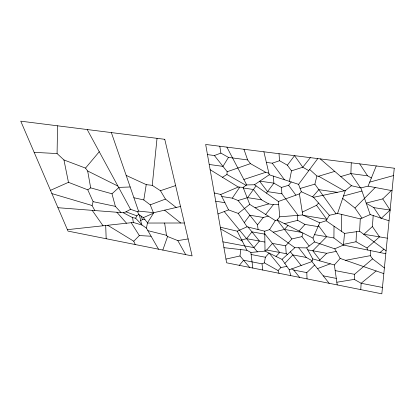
<?xml version="1.0" encoding="UTF-8"?>
<svg xmlns="http://www.w3.org/2000/svg" width="415" height="415" viewBox="0 0 415 415"><rect width="100%" height="100%" fill="white"/><g stroke="black" fill="none" stroke-linecap="round" stroke-linejoin="round"><path stroke-width="0.62" d="M343.298 245.125L333.914 237.956L334.023 226.211M118.757 187.632L111.983 193.789L90.678 187.86L87.669 170.99L85.516 168.101L63.941 159.957L57.078 153.555L57.555 125.807M341.395 231.259L341.763 214.462M351.261 162.799L350.888 173.6L360.438 187.793M382.454 287.455L361.143 283.274L354.27 279.399L354.509 274.315L372.566 258.877L384.383 267.945M367.462 249.975L367.031 247.994L356.034 241.763L356.506 231.689M386.08 250.785L359.623 231.243L360.267 218.876L370.196 214.56L389.047 220.811M360.765 289.623L361.143 283.274L376.156 270.959M372.566 258.877L370.289 255.671L370.657 250.629M367.031 247.994L379.502 236.877L372.4 226.543L373.199 215.556M222.435 177.272L226.927 174.502L227.181 171.722L214.405 155.532L207.469 154.613M277.189 219.997L312.972 238.101L314.487 241.935L334.744 248.808L343.433 245.063L344.538 233.412L326.055 220.759L319.757 222.814L302.748 214.986L279.757 216.796L277.189 219.997L275.306 220.567L269.574 229.594L264.739 231.202L247.06 226.792L237.25 231.176L220.329 227.228M176.209 207.469L165.445 199.096L160.423 190.703L152.248 185.349L157.031 138.335M249.648 267.41L239.984 255.967L240.819 249.597M153.374 212.63L150.23 204.844L143.803 199.937L146.236 184.628L126.176 175.41M239.341 265.351L243.574 260.221L262.026 263.836L264.355 262.861L265.382 257.238L269.039 253.067M289.39 181.36L291.491 170.85L287.377 165.196L279.528 160.73L272.24 163.188L266.373 162.41M158.53 249.197L146.433 228.157L147.501 222.756L143.341 217.657L138.667 214.41L137.692 211.826L130.533 209.31L87.197 129.537M309.154 246.012L301.975 236.628L302.872 232.991M336.057 213.792L314.881 184.141L316.884 176.001L309.678 169.445M94.859 210.555L92.063 205.508L93.11 201.659L87.788 189.837L68.465 182.325L50.49 190.335M223.95 247.672L246.935 250.292L250.878 252.46L265.019 251.111L282.024 259.375L289.25 269.781L311.909 261.616L312.718 258.898L306.69 247.895L294.868 247.698L269.574 229.594M326.055 220.759L329.349 215.292L337.551 213.455L345.322 190.625L351.432 185.728L360.853 187.891L368.074 186.153L392.03 190.677M162.815 250.053L167.577 236.503L166.488 235.305L164.625 223.021M368.074 186.153L376.244 165.948M312.972 238.101L319.757 222.814M146.433 228.157L142.065 225.055L135.643 218.207L136.867 215.873L138.667 214.41M147.501 222.756L153.835 212.677L180.515 206.468M268.884 173.211L265.73 172.308L250.447 163.635L247.631 159.931L228.473 157.394L222.964 166.379L209.212 164.475M221.776 196.492L232.281 198.152L239.766 187.139M232.281 198.152L238.075 200.518L247.631 197.639L256.045 185.863M329.349 215.292L313.527 197.301L301.342 191.756L298.582 184.359L317.76 158.582M244.305 222.616L249.851 215.224L263.281 217.47L268.292 216.127M266.43 193.125L273.9 183.16L273.314 176.11M287.377 165.196L294.536 155.656L302.805 167.235L308.791 170.643M241.67 239.901L246.577 238.703L251.952 231.871L264.78 234.143M258.063 229.537L257.513 224.8L263.281 217.47M265.652 214.456L273.371 204.647L278.657 204.507M259.863 181.132L273.9 183.16L281.448 187.445L288.601 185.287L291.221 181.957M310.347 157.648L302.805 167.235L291.491 170.85M85.516 168.101L99.258 151.74M265.009 250.406L266.695 250.032L272.416 243.408L285.655 245.82L291.864 238.947L301.975 236.628M273.21 232.193L284.472 229.443L287.937 225.433M312.588 196.876L318.819 189.66L337.239 192.321M302.286 212.112L316.552 205.3L318.57 203.034M337.224 284.918L334.36 264.957L340.175 258.431L383.823 273.63M276.037 256.465L279.658 252.455L264.775 233.868M299.007 231.036L304.973 224.432L318.066 226.616M214.259 192.975L220.759 194.485L238.288 187.041L243.102 187.367L246.697 184.924L254.483 184.768L278.392 201.493L299.391 193.893L301.342 191.756M279.03 273.283L278.06 270.564L280.913 267.54L286.884 266.378M284.82 263.406L292.834 254.919L306.223 257.419L312.158 260.77M135.191 244.534L133.77 241.229L139.331 235.559L151.081 236.234M361.963 218.14L354.97 208.024L375.222 187.502M307.038 278.885L306.799 272.619L314.622 265.029M319.851 260.895L319.835 259.966L326.709 253.3L336.197 251.386M366.175 203.085L382.755 198.904L391.366 190.547M363.831 234.351L372.4 226.543M381.323 218.249L390.11 210.078L382.755 198.904M282.024 259.375L294.868 247.698M137.692 211.826L138.522 211.085L153.835 212.677M379.984 252.533L383.906 249.182M217.974 213.938L228.561 209.902L238.241 213.419L249.726 204.372L275.306 220.567M306.69 247.895L314.487 241.935M87.788 189.837L90.678 187.86M254.483 184.768L269.252 174.782L298.582 184.359M57.955 207.708L123.328 212.75L126.02 211.832L130.533 209.31M143.341 217.657L153.151 213.331M140.669 220.474L142.563 219.649L144.923 219.597M214.405 155.532L220.879 153.088L228.473 157.394M150.23 204.844L165.445 199.096M317.48 268.619L330.299 263.821M227.181 171.722L250.447 163.635M160.423 190.703L175.618 185.578M243.854 179.493L265.73 172.308M316.884 176.001L318.627 176.24L334.76 171.374M300.112 188.467L314.881 184.141M340.782 176.562L350.888 173.6L367.55 175.81L371.373 177.988M255.095 207.775L268.702 203.905L273.371 204.647M369.692 182.154L393.524 175.576M343.495 195.984L361.958 191.04M284.467 223.675L297.731 220.334L304.973 224.432M225.968 259.085L239.984 255.967M313.527 197.301L345.322 190.625M343.501 244.373L356.034 241.763M345.581 260.314L370.289 255.671M336.84 282.236L354.27 279.399M167.577 236.503L177.817 240.612L188.13 238.952M344.538 233.412L359.623 231.243M67.396 229.666L133.355 222.476L142.065 225.055M118.623 187.393L130.18 186.989M147.6 223.042L184.39 223M34.155 152.347L57.078 153.555M146.236 184.628L152.248 185.349M243.346 187.995L253.435 189.51L261.429 199.791L268.702 203.905M298.136 215.349L281.91 193.795L267.545 191.637L259.629 181.288M366.269 203.35L373.775 207.619L390.11 210.078M247.631 197.639L261.429 199.791M215.722 201.213L224.92 202.702M303.733 215.442L326.927 219.312M364.059 234.299L387.33 238.184M284.472 229.443L301.731 232.41M314.518 234.615L333.914 237.956M246.577 238.703L264.889 242.038M307.759 249.846L326.709 253.3M123.328 212.75L132.577 217.631L135.643 218.207M222.917 241.846L253.939 247.646L259.391 241.037L248.02 227.031M266.695 250.032L286.22 253.684L287.356 254.525M251.132 254.509L265.382 257.238M335.17 270.611L354.509 274.315M291.698 268.899L293.753 270.061L306.799 272.619M323.233 275.84L336.29 278.403M343.433 245.063L385.794 253.721M93.11 201.659L115.37 206.359L121.004 212.568M133.905 197.742L143.803 199.937M337.551 213.455L360.267 218.876M147.875 230.662L166.488 235.305M312.718 258.898L334.36 264.957M51.891 193.603L92.063 205.508M126.02 211.832L136.867 215.873M87.669 170.99L117.917 186.091M220.619 228.893L242.267 241.079M264.355 262.861L278.06 270.564M226.927 174.502L246.079 185.344M318.627 176.24L344.289 190.843M107.698 225.272L133.77 241.229M210.14 169.699L238.288 187.041M342.671 198.412L354.97 208.024M164.599 210.172L180.712 223.005M320.261 158.898L351.432 185.728M116.874 212.252L126.534 223.218M224.23 211.551L257.388 251.838M269.236 253.16L280.913 267.54M238.075 200.518L257.513 224.8M293.753 270.061L299.635 277.402M311.909 261.616L329.183 283.31M290.365 251.791L301.171 265.486M277.142 220.007L291.864 238.947M298.717 247.76L306.223 257.419M319.835 259.966L312.796 250.764L326.667 236.706L318.492 225.661M272.24 163.188L284.514 179.768M288.601 185.287L295.905 195.154M316.552 205.3L326.621 219.141M92.192 210.348L103.055 225.776M373.775 207.619L380.814 218.083M359.686 163.863L367.55 175.81M238.241 213.419L247.06 226.792M131.218 222.705L139.331 235.559M334.744 248.808L340.175 258.431M177.817 240.612L185.681 254.628M226.886 147.133L246.697 184.924M220.759 194.485L228.561 209.902M237.25 231.176L246.935 250.292M140.913 216.023L142.563 219.649M243.102 187.367L249.726 204.372M360.853 187.891L370.196 214.56M243.942 149.281L247.631 159.931M111.355 132.582L138.522 211.085M111.983 193.789L115.37 206.359M289.25 269.781L290.728 275.622M139.352 214.97L141.645 224.536M263.899 151.797L269.252 174.782M63.941 159.957L68.465 182.325M132.577 217.631L133.355 222.476M299.391 193.893L302.748 214.986M219.805 146.241L220.879 153.088M250.878 252.46L252.808 268.043M262.026 263.836L262.742 270.03M278.392 201.493L279.757 216.796M279.02 153.7L279.528 160.73M281.448 187.445L281.91 193.795M285.655 245.82L286.22 253.684M297.488 215.401L297.731 220.334M105.701 225.49L106.173 238.734M264.739 231.202L265.019 251.111M394.25 168.215L381.826 293.83L226.626 262.809L205.669 144.462L394.25 168.215M164.765 139.31L20.75 121.17L68.019 231.108L192.109 255.91L164.765 139.31"/></g></svg>
